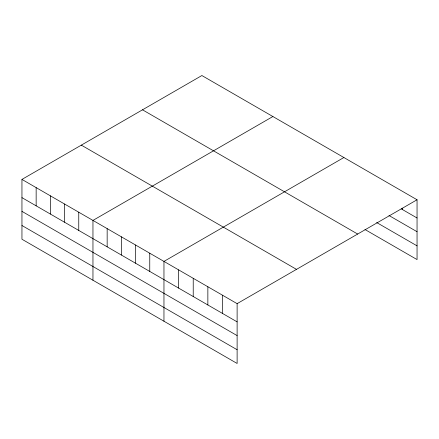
<?xml version="1.0" encoding="UTF-8"?>
<svg xmlns="http://www.w3.org/2000/svg" width="439" height="439" viewBox="0 0 439 439"><rect width="100%" height="100%" fill="white"/><g stroke="black" fill="none" stroke-linecap="round" stroke-linejoin="round"><path stroke-width="0.66" d="M237.12 335.594L237.12 303.645L21.95 179.419L21.95 239.233L237.12 363.465L237.12 335.594L21.95 211.362M364.963 229.509L417.05 259.581L417.05 199.767L201.88 75.535L21.95 179.419M272.888 116.533L92.958 220.411L92.958 280.23M343.891 157.524L163.961 261.408L163.961 321.227M237.12 303.645L417.05 199.767M401.246 208.86L417.05 217.985M388.959 215.494L417.05 231.71M376.667 222.54L417.05 245.856M142.505 109.816L357.675 234.047M81.325 145.139L296.495 269.365M21.95 197.638L237.12 321.864M21.95 225.509L237.12 349.735M402.42 208.185L402.42 209.535M222.491 295.2L222.491 313.419M207.856 286.749L207.856 304.968M193.226 278.304L193.226 296.523M178.596 269.853L178.596 288.077M149.759 253.21L149.759 271.428M135.558 245.011L135.558 263.23M121.362 236.813L121.362 255.032M107.16 228.609L107.16 246.833M78.757 212.213L78.757 230.431M64.555 204.014L64.555 222.233M50.353 195.816L50.353 214.034M36.152 187.618L36.152 205.836"/></g></svg>
